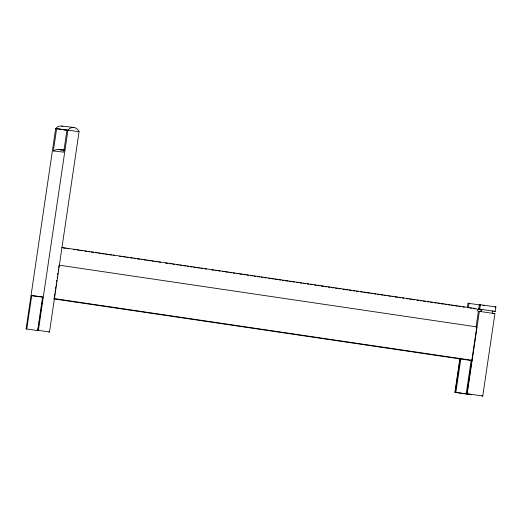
<?xml version="1.0" encoding="UTF-8"?>
<svg xmlns="http://www.w3.org/2000/svg" width="522" height="522" viewBox="0 0 522 522"><rect width="100%" height="100%" fill="white"/><g stroke="black" fill="none" stroke-linecap="round" stroke-linejoin="round"><path stroke-width="0.78" d="M38.36 327.457L37.891 330.641L26.1 328.919L55.678 128.575A6.375 6.362 -83.4 0 1 62.842 126.331M55.678 128.575L79.076 131.648L49.499 331.985L37.701 330.269L42.634 296.874L31.712 295.609L26.785 328.997L26.1 328.919M67.012 129.893L63.723 152.156L53.348 150.949L56.644 128.686L66.96 130.213M38.595 325.872L38.83 324.279M39.065 322.687L39.887 317.122M40.122 315.536L40.475 313.148M40.709 311.562L40.944 309.97M41.179 308.378L41.532 305.996M41.767 304.404L42.001 302.812M42.236 301.227L42.824 297.246L31.712 295.609M54.856 293.795L54.151 298.564L471.855 360.284L471.177 360.206L466.244 393.595L482.752 396.009L494.915 313.644L478.406 311.236L476.103 326.818L476.788 326.896L466.929 393.679M55.091 292.203L55.325 290.617M55.56 289.025L55.913 286.643M56.148 285.051L56.383 283.459M56.617 281.873L56.852 280.281M57.205 277.893L57.44 276.308M57.674 274.716L57.909 273.123M58.262 270.742L58.497 269.15M58.732 267.558L59.084 265.176L476.788 326.896M454.916 392.283L471.425 394.691L454.916 392.283L459.96 358.092M467.405 307.693L468.058 303.243L469.017 303.354L468.358 307.804M455.191 392.309L460.117 358.921L471.908 360.643M455.869 392.394L460.802 358.999M478.733 309.011L479.392 304.554L480.344 304.665L479.692 309.122L478.733 309.011L495.241 311.419L495.9 306.962L479.392 304.554M492.553 313.298L492.885 311.073L492.2 310.995M61.726 126.056L74.013 127.485M59.234 149.54L64.819 150.192M58.203 149.455L64.584 150.199M61.857 247.487L475.196 308.489M483.613 305.54L484.566 305.651L483.013 305.416M494.947 306.851L495.9 306.962M494.288 311.308L495.241 311.419M478.406 311.236L479.359 311.347L467.203 393.705L466.244 393.595M493.956 313.533L494.915 313.644M37.701 330.269L38.387 330.348L67.964 130.004A6.375 6.362 -83.4 0 1 79.076 131.648M37.212 330.563L37.891 330.641M48.814 331.907L49.499 331.985M481.799 395.898L482.752 396.009M59.645 129.162L61.231 129.397M63.612 129.75L65.198 129.985M468.058 303.243L480.684 305.076M63.058 247.911L65.472 248.263M67.084 248.505L68.695 248.74M73.537 249.457L75.951 249.816M77.563 250.051L79.174 250.292M80.786 250.527L82.398 250.769M84.818 251.121L86.43 251.363M88.042 251.597L89.653 251.839M91.265 252.074L93.686 252.433M95.298 252.674L96.909 252.909M98.521 253.15L100.133 253.385M101.744 253.627L104.159 253.979M105.77 254.221L107.382 254.462M108.994 254.697L111.414 255.056M113.026 255.291L114.638 255.532M119.473 256.243L121.894 256.602M123.505 256.844L125.117 257.078M126.729 257.32L128.34 257.555M130.754 257.914L132.366 258.149M133.984 258.39L135.596 258.625M137.208 258.866L139.622 259.225M141.234 259.46L142.845 259.702M144.457 259.936L146.069 260.178M147.68 260.413L150.101 260.772M151.713 261.007L153.324 261.248M154.936 261.483L157.357 261.842M158.969 262.083L160.58 262.318M165.415 263.036L167.83 263.388M169.441 263.63L171.053 263.864M172.665 264.106L174.276 264.341M176.697 264.7L178.309 264.941M179.92 265.176L181.532 265.417M183.144 265.652L185.564 266.011M187.176 266.246L188.788 266.488M190.399 266.722L192.011 266.964M193.623 267.199L196.037 267.558M197.655 267.799L199.267 268.034M200.879 268.275L202.49 268.51M204.905 268.869L206.516 269.104M211.351 269.822L213.772 270.181M215.384 270.416L216.995 270.657M218.607 270.892L220.219 271.133M222.64 271.486L224.251 271.727M225.863 271.962L227.475 272.203M229.086 272.438L231.5 272.797M233.112 273.039L234.724 273.274M236.335 273.515L237.947 273.75M239.559 273.991L241.98 274.344M243.591 274.585L245.203 274.82M246.815 275.061L248.426 275.296M250.847 275.655L252.459 275.897M254.07 276.131L255.682 276.373M257.294 276.608L259.708 276.967M261.326 277.202L262.938 277.443M264.55 277.678L266.161 277.919M268.576 278.278L270.187 278.513M271.799 278.755L273.411 278.989M275.022 279.231L277.443 279.583M279.055 279.825L280.666 280.06M282.278 280.301L283.89 280.536M285.501 280.777L287.922 281.136M289.534 281.371L291.145 281.612M292.757 281.847L294.369 282.089M296.783 282.448L298.395 282.683M300.006 282.924L301.618 283.159M303.23 283.4L305.651 283.753M307.262 283.994L308.874 284.229M310.486 284.47L312.097 284.705M314.518 285.064L316.13 285.306M317.741 285.541L319.353 285.782M320.965 286.017L323.379 286.376M324.991 286.611L326.609 286.852M328.221 287.087L329.832 287.328M331.444 287.563L333.858 287.922M335.47 288.164L337.082 288.398M338.693 288.64L340.305 288.875M342.726 289.234L344.337 289.469M345.949 289.71L347.561 289.945M349.172 290.186L351.593 290.545M353.205 290.78L354.816 291.022M356.428 291.256L358.04 291.498M360.454 291.85L362.066 292.092M363.677 292.327L365.289 292.568M366.901 292.803L369.322 293.162M370.933 293.403L372.545 293.638M374.157 293.879L375.768 294.114M377.38 294.356L379.801 294.708M381.412 294.95L383.024 295.184M384.636 295.426L386.247 295.661M388.662 296.02L390.28 296.261M391.892 296.496L393.503 296.737M395.115 296.972L397.529 297.331M399.141 297.566L400.752 297.808M402.364 298.042L403.976 298.284M406.397 298.643L408.008 298.878M409.62 299.119L411.232 299.354M412.843 299.595L414.455 299.83M416.876 300.189L418.487 300.424M420.099 300.665L421.711 300.9M423.322 301.142L425.737 301.501M427.348 301.736L428.96 301.977M430.572 302.212L432.183 302.453M434.604 302.806L436.216 303.047M437.827 303.282L439.439 303.523M441.051 303.758L443.472 304.117M445.083 304.359L446.695 304.594M448.307 304.835L449.918 305.07M451.53 305.311L453.951 305.664M455.562 305.905L457.174 306.14M458.786 306.381L460.397 306.616M462.812 306.975L464.423 307.217M469.917 308.032L471.47 308.261M473.023 308.489L481.578 309.755M53.701 298.871L460.117 358.921M477.225 310.101L477.734 310.988M53.348 150.949A8.156 8.143 -83.4 0 1 61.211 150.101M481.095 309.35L480.762 311.575L481.447 311.66L481.773 309.429L481.095 309.35"/></g></svg>
